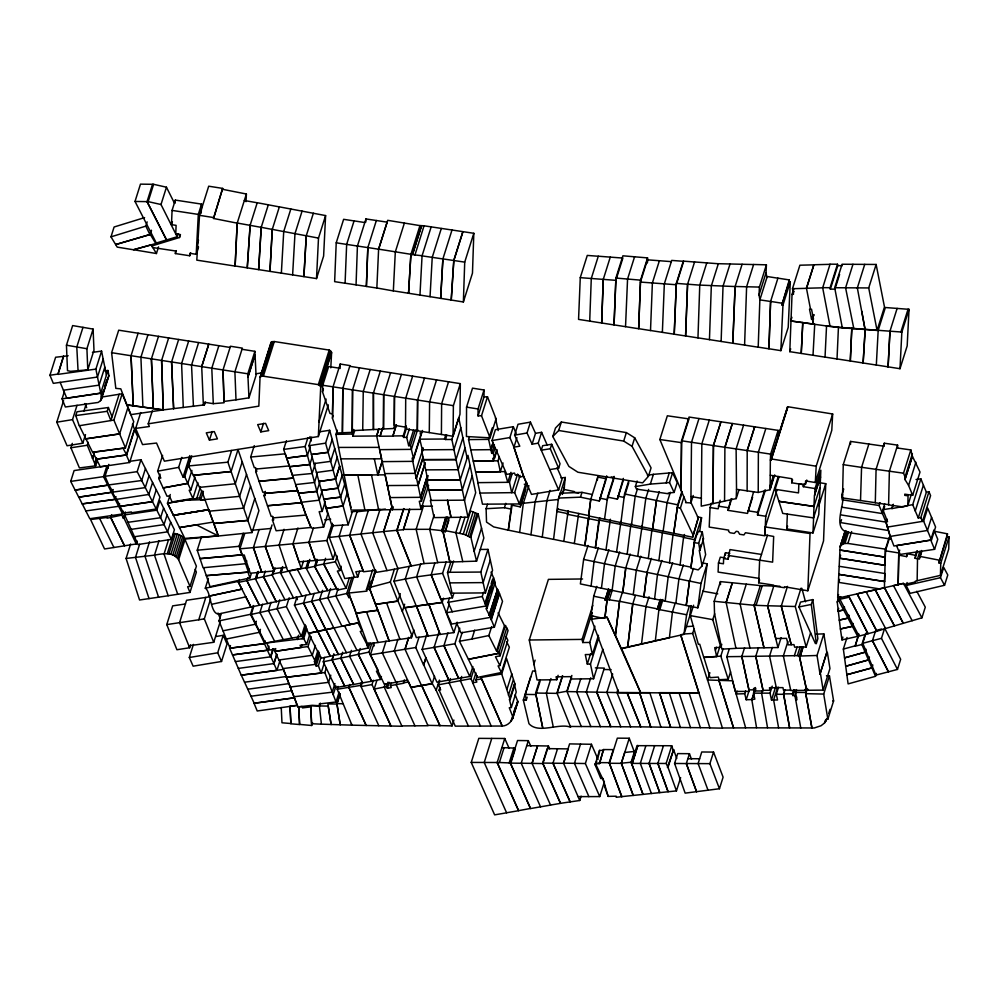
<?xml version="1.0" encoding="UTF-8"?>
<svg xmlns="http://www.w3.org/2000/svg" width="999" height="999" viewBox="0 0 999 999"><rect width="100%" height="100%" fill="white"/><g stroke="black" fill="none" stroke-linecap="round" stroke-linejoin="round"><path stroke-width="1.5" d="M747.127 490.834L747.202 450.586L754.695 426.848M390.597 372.702L383.653 394.767L383.491 428.983L394.23 428.471L395.154 425.537M484.028 396.94L484.016 390.01L472.515 388.149L466.545 407.117L466.433 436.501L490.072 437.849L496.053 418.881L487.487 396.765L484.028 396.94L478.059 415.909L481.506 415.734L487.487 396.765M765.858 428.521L743.593 425.137L736.113 448.913L736.525 489.31L758.216 492.47L758.366 452.222L765.858 428.484L778.121 430.382L777.846 436.363M383.653 394.767L383.466 429.033L362.724 430.094L363.261 391.571L370.217 369.493L380.357 371.128M401.398 374.425L380.332 371.091L373.414 393.144L373.439 429.558L373.389 393.119L394.455 396.453L394.305 425.312L405.519 427.135L405.419 428.933L453.047 436.263L459.99 414.235L460.327 383.628L401.398 374.375L394.455 396.453L394.23 428.471M698.988 418.544L689.048 417.045L681.568 440.784L681.043 490.759L681.493 442.644L688.985 418.906L667.344 415.784L659.864 439.523L686.138 502.335L685.576 502.622L690.883 502.909L691.508 442.27L698.988 418.531L743.606 425.174M747.202 450.586L724.874 447.252L732.354 423.514L724.899 447.302L724.562 501.086L736.213 498.601L739.023 489.697M405.519 427.085L405.706 398.214L412.649 376.123M441.408 434.478L441.633 403.783L448.576 381.755M724.575 501.148L712.974 503.608L713.436 445.467L720.941 421.778L713.436 445.467L712.974 503.658L701.248 506.156L701.835 443.818L709.315 420.017M333.042 386.863L332.53 413.936L329.995 413.474L322.49 391.82L322.752 385.277L342.807 388.336L342.407 432.779L337.425 432.992L332.43 418.156L333.054 386.775L340.222 364.036L349.975 365.597L342.807 388.336L342.407 432.754L352.31 432.355L353.234 429.42M370.204 369.543L359.503 367.819L352.56 389.885L352.31 432.355M417.619 400.062L417.332 430.806L417.594 400.025L424.538 377.997M429.283 432.579L429.607 401.948L436.551 379.87M453.047 436.263L453.384 405.656L460.327 383.628M898.176 584.652L898.7 555.107L906.605 556.63L907.529 553.708M340.135 368.519L340.222 364.036M898.163 584.715L898.825 552.971L899.724 550.112M888.586 504.682L875.299 502.784L876.073 469.318L884.302 443.219L897.601 445.129L889.372 471.241L888.598 504.87L903.171 506.943L907.841 505.444L908.041 495.816L904.757 495.354L904.769 494.168L912.686 495.292L920.017 472.04L912.412 456.293L910.851 449.937L896.715 447.914M883.403 446.128L850.586 441.421L843.256 464.672L842.569 494.955L841.87 494.855L841.782 497.814L875.286 502.684M850.524 444.443L850.586 441.421M884.24 446.253L884.302 443.219M897.527 448.176L897.601 445.129M917.119 580.694L940.434 575.387L940.758 563.236L949.05 536.925L947.202 536.55L938.898 562.862L940.758 563.236M949.05 536.925L948.725 549.075L940.434 575.387M889.51 537.899L885.439 550.786L884.415 587.862L839.31 597.814L837.674 597.527L840.122 546.853L845.266 530.569M860.526 500.511L861.563 467.382L868.868 444.056M758.216 492.432L770.029 489.747L773.838 475.711M884.59 581.543L839.01 574.388L884.552 581.555L884.814 573.513L839.335 566.321M840.621 555.232L839.659 558.241L885.002 565.334L885.489 549.163L889.222 537.325M404.395 223.027L395.317 251.923L393.344 290.846L463.374 301.973L464.722 262.125L473.813 233.291L424.038 225.799L414.96 254.945L378.609 249.151L387.699 220.329L419.992 225.624M473.813 233.291L472.465 273.139L463.374 301.973M709.452 339.672L711.325 285.939L718.343 263.699L753.621 264.548M721.128 341.471L723.026 286.226L730.044 263.973M736.213 498.601L736.525 489.323M744.592 345.105L746.615 286.738L753.633 264.485L766.408 264.835L766.046 272.739L766.87 277.635M789.235 281.643L789.297 279.932L777.921 278.147L770.591 301.473L768.943 348.763L780.868 350.637L788.211 327.36L790.296 281.805L789.235 281.643L781.892 304.92L782.954 305.095L790.296 281.805M781.892 304.92L789.297 279.932M356.056 284.852L357.417 246.041L365.946 218.931L387.15 222.153L378.609 249.213L376.848 287.987L393.331 290.921M365.834 222.04L365.946 218.931M777.921 278.197L767.207 276.523L759.852 299.875L770.591 301.473L768.93 348.826L758.204 347.128L759.864 299.8L759.04 294.992L759.402 287.075L766.408 264.835M912.399 453.683L905.057 476.935L904.969 479.532L908.591 485.452L912.686 495.292M318.331 436.538L320.704 387.187L320.092 385.664L318.331 384.627L262.088 375.999L260.052 377.197L258.828 406.143L148.214 423.838L149.375 426.511L135.677 428.409L142.545 444.592L156.543 443.057L164.385 461.176L318.331 436.538L328.321 404.882M376.361 220.492L367.844 247.615L366.371 286.451L376.823 288.037M589.71 321.116L591.283 278.509L598.301 256.206L622.877 258.079L616.333 278.846M601.66 323.002L603.271 279.395L610.277 257.105M601.673 322.964L603.271 279.345M671.34 261.626L647.439 259.827L640.434 282.068L638.661 328.671L650.511 330.557L652.384 282.942L659.402 260.702M647.327 262.937L647.439 259.827M718.331 263.748L694.58 261.95L687.574 284.253L685.601 335.939L697.964 337.899L699.762 285.09L735.114 286.551L742.107 264.248M189.723 255.756L189.86 253.321L196.204 254.295L198.314 214.41L201.573 204.108L175.325 200.087L172.065 210.402L171.491 224.65L176.099 225.362L175.762 233.754L179.658 234.353L179.52 237.5L151.823 245.954L152.785 247.552L175.537 250.974L175.374 253.559L189.723 255.756L190.659 252.809M201.211 213.162L201.573 204.108M615.896 278.059L614.048 324.875L638.648 328.733L640.559 280.145L647.564 257.904L622.901 255.806L615.896 278.059L640.559 280.145M647.389 262.45L647.564 257.904M664.323 283.866L671.715 260.414L683.653 261.338L676.273 284.74L674.225 334.215L676.323 283.354L687.574 284.253L685.576 335.976L650.524 330.507M725.274 557.929L720.304 557.167L718.456 563.011L718.094 572.077L758.928 578.346M767.457 535.227L759.652 560.277L758.678 582.804L773.701 585.127L773.663 586.063L784.452 587.724L784.477 586.775L807.829 590.771L810.027 533.528L765.309 526.985L764.972 534.902L773.676 536.451L772.627 562.15L759.602 560.152M779.108 476.598L775.099 489.31L782.729 513.399L813.548 517.894L814.01 506.418L778.92 501.336L813.973 506.468L814.41 495.329L820.566 477.023L820.841 470.204L815.047 488.573L814.772 495.392M787.362 514.023L786.725 528.921L812.986 532.954L818.768 514.585L820.566 477.023M819.605 482.742L825.748 483.678L823.538 540.934L807.829 590.771M175.2 202.947L175.325 200.087M354.058 220.916L343.631 219.318L336.226 242.819L334.64 281.656L345.08 283.254L346.653 244.38L354.071 220.879L364.822 222.54M580.269 277.66L578.558 319.393L614.035 324.925L615.859 280.332L580.269 277.66L587.275 255.419L598.289 256.268M662.362 332.392L664.335 283.816M735.114 286.551L732.804 343.281L735.089 286.488L759.402 287.075M753.658 491.633L747.527 513.411L728.059 510.364L730.956 498.876M718.456 563.011L723.426 563.773L723.651 558.566L727.959 559.24L729.957 549.587L761.5 554.433M778.258 476.56L765.746 516.271L757.542 514.985L757.654 512.312L764.61 490.259M825.037 357.142L789.784 351.66L792.032 294.418L793.88 288.549M812.986 532.954L813.598 517.832M270.816 345.691L271.391 342.008L274.275 341.533L329.22 350.087L331.606 352.647L330.794 367.819M625.536 326.661L627.559 279.071L634.577 256.768M725.386 555.319L725.499 552.722L729.807 553.396M778.121 430.382L770.629 454.12L770.366 460.102L787.649 406.705L832.654 413.998L831.792 430.294L815.321 482.517L805.594 480.944L805.406 484.378L803.358 484.652L791.707 482.779L791.932 478.733L770.316 475.224M711.463 503.146L710.077 507.554L709.203 527.072L728.646 530.119L728.583 531.356L730.057 532.754L734.24 533.429L736.251 531.306L738.086 531.605L739.66 534.278L743.918 534.927L745.454 532.742L764.872 535.789L765.746 516.271M780.868 350.637L782.954 305.095M237.2 223.152L235.115 266.084L196.803 260.14L199.525 215.334L208.704 186.201L222.652 188.399L213.524 218.469L237.2 223.152L246.391 194.018L222.715 189.335M246.016 201.673L246.391 194.018M272.265 229.433L261.226 227.31L258.629 269.605L261.214 227.36L237.188 223.027L235.127 265.984L316.508 278.584L318.494 238.099L325.599 215.572L279.358 206.855L272.265 229.433L269.955 271.403M325.599 215.572L323.614 256.069L316.508 278.584M720.154 500.262L718.169 508.816L710.077 507.554M826.548 325.849L825.037 357.093L837.037 358.991M899.987 368.706L901.847 332.143L909.028 309.34L885.364 307.517L878.183 330.369L876.323 365.01L899.987 368.706L907.179 345.904L909.028 309.34M770.104 487.587L770.354 460.002L771.103 460.114L787.574 407.892M888.086 366.87L889.959 331.243L897.127 308.391M888.099 366.833L889.947 331.193L878.183 330.319M269.98 271.353L272.252 229.37L283.716 231.568L290.834 209.003M419.967 295.117L422.065 255.732L414.96 254.945M662.936 599.512L659.802 609.677L657.317 609.203L659.989 600.461M815.321 482.517L816.195 466.221L832.654 413.998M430.045 296.678L432.23 257.392L441.296 228.509M440.684 298.351L442.894 258.903L451.985 230.07M813.011 355.244L814.722 324.263L791.258 321.029L830.082 326.473L822.652 287.65L830.094 287.724L837.499 264.236L830.057 264.161L822.676 287.824L806.455 288.249L813.86 264.76L830.094 264.335M281.356 273.152L283.728 231.531L318.494 238.099M292.62 274.85L294.98 233.679L302.073 211.114M440.659 298.401L442.894 258.941L422.053 255.869L431.156 226.91M306.268 235.752L303.896 276.598L306.256 235.814L313.361 213.224M410.876 254.395L408.541 293.269L410.901 254.458L419.967 225.562L424.038 225.799M842.844 496.903C843.918 506.643 832.929 527.934 847.264 532.38L890.971 539.06L885.963 522.065L879.132 505.506L880.044 502.634M863.111 363.012L865.171 329.358L838.411 327.235M863.136 362.962L865.171 329.308L878.183 330.369M815.047 488.573L803.308 486.675L803.446 484.54L798.863 483.791L798.501 492.894L775.099 489.31M250.137 225.287L247.252 267.894L250.125 225.237L257.23 202.722L279.37 206.905M771.103 460.114L787.649 406.705M564.035 489.485L565.322 477.485L560.988 477.909M659.802 609.677L686.613 614.747L689.26 606.318M921.528 550.511L919.405 559.065L917.519 558.703L917.144 580.781L915.359 581.181L915.271 582.03L903.933 584.515L903.396 583.478L857.092 593.806L876.897 631.256L885.601 628.521L866.071 591.783M938.898 562.862L947.477 533.841L933.978 531.206M947.202 536.55L947.477 533.841M906.605 556.63L906.93 553.646L915.459 555.319L916.845 550.936M919.829 551.386L917.544 558.766L915.134 558.291L915.459 555.319M657.33 608.878L619.542 601.273L615.421 635.476L621.366 648.738L655.319 640.958L658.915 609.49L662.025 599.662M632.742 603.933L627.684 647.265L632.767 603.97L635.401 595.504M641.508 644.143L645.941 606.568L649.038 596.74M610.214 589.66L607.117 599.487L604.932 617.682L606.992 617.307L615.384 635.539L619.542 601.361L622.639 591.458M591.071 586.101L594.043 561.588L598.438 547.552M610.102 590.746L607.005 600.574L604.907 617.807L602.634 618.219L590.996 615.709L593.706 596.216L596.803 586.388M607.117 599.487L619.542 601.361M615.247 565.871L625.749 568.069L622.764 592.532L625.749 568.069L630.144 554.02M702.859 562.961L707.167 563.861L703.995 588.249L697.814 607.842L665.172 601.148L668.206 576.71L672.627 562.712M553.558 539.385L508.316 530.157L511.476 505.069L520.229 506.868L527.122 483.029M519.63 532.455L523.326 503.296L528.883 485.626M530.944 534.752L535.089 501.985L537.849 493.131M542.257 537.05L546.865 500.686L550.087 490.359M568.244 510.626L563.798 541.371L627.135 554.245L630.656 526.386L651.835 530.681L652.759 527.697M574.325 543.506L578.671 513.436M595.379 547.764L598.888 520.017L630.656 526.436L631.58 523.451M605.968 549.912L610.414 519.255M616.558 552.097L621.003 521.328L620.079 524.313M681.892 491.508L677.709 504.82L673.676 533.329L620.941 522.539L624.55 493.943L628.746 480.644M637.724 556.393L642.182 525.574M633.241 594.705L636.338 570.179L640.746 556.193M648.314 558.528L651.835 530.631L683.603 537.075L680.069 564.91M625.736 568.019L647.015 572.415L643.893 596.828L647.015 572.415L651.398 558.366M697.402 516.833L701.56 517.694L694.605 539.722L690.983 567.17L658.903 560.626L662.412 532.754M669.48 562.812L673.014 534.877M675.848 603.309L678.933 578.933L683.341 564.897M511.938 506.131L508.304 530.207L493.681 526.91L486.525 522.09L486.113 508.703L487.512 504.295M597.365 480.094L597.752 477.06L606.306 478.833L606.68 475.924L599.313 501.011L590.759 499.238L588.623 515.934L620.941 522.589M595.367 547.814L599.737 517.757M604.545 519.18L607.579 497.102L617.382 499.138L623.364 478.396M619.655 551.873L615.234 565.921L612.125 590.372L654.582 599.038L657.479 574.512L661.887 560.514M682.23 492.107L677.372 507.504L673.688 533.279L692.644 537.225L698.264 517.957L690.971 502.547M698.264 517.957L692.644 537.225M597.752 477.06L590.784 499.338L588.673 515.571L557.454 509.078M631.493 524.687L635.202 496.166L637.512 488.723M697.814 607.842L700.998 583.453L707.167 563.861M703.496 538.936L702.272 531.843L697.814 531.381L694.218 542.757L690.858 568.244L698.226 569.905L702.047 565.996L705.644 554.62L702.834 538.873L703.496 538.936L699.912 550.312L699.25 550.237L702.047 565.996M697.414 534.378L697.814 531.381M588.049 545.417L583.628 559.415L580.382 583.916L601.448 588.249M642.032 526.885L645.829 498.264L648.626 489.398M699.737 531.418L701.56 517.694M656.455 500.437L652.597 528.983L656.48 500.487L659.253 491.57M693.468 568.443L689.497 581.093L686.226 605.481L689.497 581.043L700.998 583.453M686.613 614.747L683.94 634.377L621.465 648.426L640.696 692.732L698.95 693.106L680.694 635.014M691.121 605.556L689.685 616.133L684.078 634.015L680.706 634.79L709.839 727.784L690.534 727.609M607.005 600.574L605.144 600.187L608.466 588.761M663.136 531.143L667.107 502.659L670.366 492.257M592.295 494.517L581.967 492.357L560.089 493.256L558.316 499.475L553.583 539.31L563.773 541.433M559.84 494.667L560.089 493.256M616.383 797.264L616.171 796.203L608.166 796.378L604.857 787.312L603.109 778.546L600.811 778.546L595.379 765.421L595.392 763.473L599.525 763.473L603.496 749.55L613.311 749.625L609.19 762.687L621.765 796.702L616.383 797.214M603.646 750.399L599.512 750.399L599.5 752.347M439.947 687.362L439.061 690.184L455.257 726.136L502.197 726.036C507.03 726.036 511.9 721.827 512.962 717.145L509.278 707.767L511.351 707.479L516.221 691.995L514.36 684.178L515.009 684.09L506.58 658.528L501.698 674.013L510.127 699.575L509.49 699.662L511.351 707.479M512.637 718.618L517.844 701.673L515.172 694.792M104.82 367.132L99.113 385.177L97.49 377.048L53.309 383.354L49.95 375.262L55.632 357.242L63.611 356.356L57.93 374.375L95.892 369.106L101.573 351.099L92.457 352.36M66.458 345.204L72.64 325.574L93.094 329.096L93.981 350.199L87.787 369.83L70.567 371.328L67.495 370.679L66.458 345.204L86.913 348.726L87.787 369.83M57.93 374.375L63.486 356.081M151.511 230.432L150.262 234.428L155.794 243.519L133.516 249.775L117.208 247.115L110.989 236.85L114.098 226.998L144.593 217.607M82.979 327.335L76.786 347.003L78.059 370.691M60.127 382.28L63.424 390.209L99.138 385.139L101.786 398.189L100.537 400.649L98.189 402.447L65.372 406.993L62.075 398.876L64.311 391.795M85.502 434.602L82.792 443.206L67.058 445.766L56.781 422.19L63.574 400.674M86.913 348.726L93.094 329.096M178.084 233.866L177.173 236.751L156.306 243.007L135.015 201.448L140.472 184.141L153.621 184.315L166.458 187.213L174.538 203.334M82.792 443.206L72.515 419.63L77.035 405.294M101.149 397.152L122.178 393.781L133.729 421.628L125.437 447.927L92.607 452.322L78.859 424.725L75.774 415.572L76.973 411.775L108.416 407.505L112.05 416.77M135.015 201.448L147.053 201.636L166.546 239.91L147.053 201.636L152.51 184.291M147.053 201.598L148.164 201.623L153.621 184.315M97.527 459.94L95.679 465.834L79.421 467.932L70.892 447.777L72.29 443.356M83.953 411.051L86.264 403.746M101.573 351.099L103.159 359.091L97.477 377.098L95.892 369.106M150.262 234.428L115.672 244.555L149.925 234.578L145.842 226.111L147.165 221.89M106.918 465.821L103.496 476.635L107.842 485.164L75.137 490.047L78.734 497.177L111.501 492.32L107.842 485.127L75.112 490.097L70.704 481.393L74.113 470.566L106.918 465.821L108.154 468.256M142.932 407.18L126.973 405.007L120.779 388.836L115.822 388.374L111.601 352.684L118.694 330.194L148.002 334.752M149.925 234.578L151.261 230.357M63.461 390.159L66.808 398.251L100.749 393.181L107.904 370.467L104.932 370.916M177.173 236.751L161.001 204.52L166.458 187.213M101.423 396.89L103.659 389.797M104.558 386.963L106.793 379.882M100.537 400.649L108.928 375.524L107.904 370.467M101.336 399.438L108.928 375.524M95.679 465.834L87.3 445.254L88.224 442.307M156.431 253.534L151.199 244.88L133.541 249.713L156.431 253.534L158.541 246.853M92.333 458.316L93.257 455.369M122.178 393.781L113.886 420.079L110.864 420.504L107.218 411.313L108.416 407.505M92.795 458.254L94.181 453.833M94.668 463.848L96.528 457.954M171.491 224.65L172.415 221.703M111.601 352.684L131.044 355.744L133.242 405.831L131.044 355.744L138.112 333.191M119.156 394.205L110.852 420.567L79.308 425.724M158.504 336.326L151.411 358.878L153.309 408.591L142.932 407.142L140.909 357.242L147.989 334.715L198.639 342.582M179.52 237.5L180.457 234.565M141.708 480.507L108.766 484.915L105.032 476.298L108.791 464.385M175.374 253.559L176.299 250.612M127.909 407.542L119.605 433.941L85.864 438.848L119.618 433.841M111.501 492.32L112.388 489.56M148.801 494.468L145.305 487.574L149.063 475.649L152.56 482.542L148.801 494.468L116.184 499.413L112.363 492.17L113.199 489.522M126.324 454.957L96.416 459.14L100.3 466.82L129.62 462.5L126.324 454.957L133.953 430.731M126.648 454.945L123.052 448.201L92.87 452.222L96.391 459.19L126.648 454.945L134.69 429.445L132.405 424.25M135.677 428.409L140.672 412.587M115.11 499.363L111.526 492.27L78.784 497.14L82.218 503.921L115.11 499.363L115.996 496.615M137.15 541.058L136.239 543.956L124.513 545.779L110.727 517.569L111.638 514.672M197.128 244.58L198.514 240.16M205.257 402.073L204.37 404.882L163.249 409.89L127.035 404.807L130.807 414.635L163.324 409.89L161.601 360.439L168.669 337.912M129.62 462.5L137.712 436.85L134.403 429.308M196.204 254.295L198.526 246.94M118.694 506.343L119.58 503.596M148.214 423.838L152.298 410.889M213.524 218.469L222.652 188.399M122.615 513.961L115.147 499.325L82.243 503.883L89.798 518.718L122.615 513.961L123.464 511.251M140.896 357.205L171.578 361.988L173.614 408.666L171.578 361.988L178.659 339.46M112.363 492.17L145.292 487.624L137.188 471.64L140.946 459.715L128.696 461.488M125.35 513.736L123.314 518.181L125.15 512.375M134.465 536.7L137.937 544.542L171.366 539.36L156.831 510.177L159.865 500.549L170.629 522.202L167.595 531.83L134.44 536.738L124.65 514.897L125.512 512.15M141.683 480.556L145.467 468.581M188.686 341.009L181.606 363.536L183.279 407.53M168.182 595.729L189.985 592.432L187.612 586.725L190.01 586.45L178.634 559.802C173.489 551.498 162.412 553.696 154.483 555.119L168.182 595.766L139.56 599.999L126.074 558.453L130.632 543.98M191.908 470.417L187.787 483.416L163.137 487.949L158.716 478.446L160.839 478.059L157.63 471.166L162.612 455.394M158.716 478.446L160.077 474.15M156.194 508.991L152.472 501.635L156.244 489.71L159.952 497.065L156.194 508.991L131.743 512.762L131.319 511.95L123.439 513.149L116.783 499.275M139.585 544.343L135.489 557.392L149.026 598.626M201.686 366.621L208.779 344.131L201.711 366.645L203.359 405.02M149.525 541.77L144.98 556.281L158.579 597.202M163.624 508.066L160.577 517.732L127.947 522.315M191.071 456.668L184.74 476.748L183.067 477.06L178.646 467.382L181.818 457.342M185.914 538.985L218.306 535.876L213.249 522.077L179.47 527.572L196.366 524.85L218.294 535.914L184.803 538.411L167.52 503.159L170.255 494.493M230.107 347.452L218.881 345.666L211.788 368.206L213.287 403.646L224.026 402.772L223.014 369.955L230.457 346.253L242.357 348.139L234.902 371.803L236.001 399.825L248.963 397.839L256.056 375.374L255.057 354.732L247.852 377.197L255.057 354.732M167.058 514.96L164.011 524.625L131.119 529.37M159.053 540.646L154.495 555.157L126.074 558.453M261.214 227.36L268.319 204.783M183.067 477.06L189.847 455.544M250.537 486.201L242.22 461.788L235.277 483.778L199.563 487.362L188.511 465.959L191.733 455.731M168.594 539.535L164.036 554.045L177.735 594.305M171.366 539.36L174.413 529.732L170.654 522.165M167.308 553.633L173.689 533.379L179.221 534.652L182.592 536.75L185.015 539.547L196.391 566.196L190.01 586.45M168.943 553.771L175.325 533.516M187.837 483.329L163.187 487.874L167.02 496.241L169.318 495.841L172.09 501.91L192.907 498.464L189.173 490.272L190.859 489.96L194.93 477.047M170.916 554.22L177.31 533.966M172.827 554.907L179.221 534.652M209.44 440.122L206.281 432.854L214.273 431.58L217.42 438.848L209.44 440.122L212.163 431.493M174.6 555.844L180.981 535.589M192.907 498.464L197.877 482.679M176.211 557.005L182.592 536.75M177.547 558.341L183.941 538.086M167.52 503.159L196.766 498.389L200.399 486.838M178.634 559.802L185.015 539.547M208.566 509.727L173.414 515.297L167.482 503.184L185.627 500.237L204.783 499.625L200.687 500.024L199.613 497.814L201.898 490.596M200.687 500.024L203.409 491.358M190.547 644.879L189.635 647.752L176.923 649.725L166.771 624.587L172.677 605.869L185.464 603.97M247.852 377.197L247.814 373.801L254.895 351.336L241.995 349.288M246.728 560.776L245.816 563.698L203.084 567.744L197.24 550.212L201.373 537.1M199.6 487.3L202.547 493.056L218.394 536.001L252.023 532.567L231.106 471.503L193.381 475.324L231.081 471.553L227.897 462.175L231.593 450.487M189.985 592.432L196.366 572.177L195.192 569.33M260.052 377.197L270.941 342.645M260.502 376.561L271.391 342.008M231.081 471.553L238.012 449.575L242.195 461.85M261.201 376.136L272.09 341.596M262.088 375.999L272.989 341.458M263.386 376.074L274.275 341.533M308.229 560.651L305.981 567.832L319.143 592.469L220.667 613.511C210.077 617.769 211.501 591.595 205.282 588.211L208.379 578.396M166.771 624.587L198.751 619.78L205.794 597.414L209.977 596.728M324.475 502.922L327.722 514.098L323.639 527.047L312.387 528.384L310.976 527.472L306.006 515.059L273.002 517.882L272.452 516.296L271.166 516.408L263.998 495.641L265.322 495.541L264.598 493.394L264.086 492.107L262.799 492.22L255.657 471.478L256.843 471.366L256.056 468.993L255.519 467.607L254.32 467.732L250.662 457.03L254.258 445.629M246.541 474.375L239.598 496.366L204.77 499.562M215.747 636.563L223.214 635.327L227.035 644.005L221.516 661.475L193.132 666.183L189.31 657.504L193.444 644.405M260.814 431.905L257.667 424.625L265.572 423.364L268.719 430.644L260.814 431.905L263.536 423.264M188.848 645.816L213.736 642.282L204.32 618.856L210.489 599.3M255.657 471.478L256.556 468.618M245.816 563.698L239.061 546.316L243.194 533.191M247.902 520.392L213.761 523.501L247.864 520.442L254.82 498.464L258.928 510.639L252.023 532.567M274.987 568.156L274.113 570.928L250.262 573.251L244.243 555.007L241.995 555.207L239.91 548.826L244.718 533.603M259.228 632.317L264.66 643.606L230.032 648.226L218.981 620.891L221.291 613.561M213.736 642.282L220.342 621.316M263.998 495.641L265.347 491.371M245.779 596.815L250.986 607.117L238.499 582.38L239.398 579.52M221.516 661.475L217.707 652.797L223.214 635.327M292.545 475.399L283.666 449.413L286.388 440.771M332.342 523.276L326.91 540.509L253.409 547.577L261.663 572.04L253.421 547.627L259.091 529.582L270.954 528.471M203.571 567.657L210.052 586.688L249.925 577.959L247.939 572.127L206.306 575.649L248.426 572.115L249.338 569.193M258.379 571.44L256.131 578.596L246.865 580.569L259.403 605.282L246.865 580.606L247.777 577.709M249.925 577.959L251.298 573.588M280.282 659.702L276.91 670.379L241.271 675.212L229.62 648.239L230.469 645.566M315.359 463.361L312.15 473.476L292.545 475.362L304.308 510.639L310.976 527.472L276.124 530.769L272.44 520.017L273.339 517.157M272.053 524.9L265.284 546.478L274.113 570.928M257.642 571.603L255.394 578.771L267.732 603.521M256.131 578.596L257.804 572.627M318.331 384.627L329.22 350.087M319.355 385.065L330.257 350.512M320.092 385.664L330.981 351.111M320.567 386.413L331.456 351.86M320.704 387.187L331.606 352.647M226.298 639.023L259.515 632.305L250.462 614.323L253.234 605.519M322.752 385.277L328.659 366.533L338.948 368.119M262.512 604.233L259.915 612.499L274.65 641.333L265.372 643.131L251.199 614.46L253.796 606.218M276.211 601.66L263.524 576.735L265.322 571.016M322.377 490.197L319.193 500.274L305.132 446.516L307.854 437.887M322.49 391.82L323.401 388.936M319.081 431.88L329.658 430.282L347.128 493.131L343.069 505.993L326.411 508.354L308.978 445.666L311.688 437.087M284.053 529.283L279.083 545.154L287.737 571.028L301.186 568.369L303.446 561.188M307.455 455.419L286.825 458.116L307.43 455.457L310.177 446.778M318.868 422.102L326.124 399.076M256.356 621.253L255.432 624.225L222.964 630.819M273.401 570.629L272.053 574.949L284.99 599.8M256.006 578.359L272.565 574.812L273.913 570.516M272.565 574.812L274.837 568.269M309.84 464.473L289.698 466.695L309.815 464.523L312.1 457.28M259.515 632.305L260.439 629.37M281.606 568.131L280.257 572.452L293.531 597.964M271.029 602.285L268.431 610.564L283.291 639.635L301.398 636.375L305.12 624.562M288.973 571.103L280.981 572.789L282.542 566.595M280.981 572.789L282.792 567.07M332.43 418.156L333.329 415.322M301.186 568.369L292.957 543.781L297.927 527.959M343.069 505.993L325.599 443.144L329.658 430.282M317.257 473.788L314.51 482.467L295.642 484.602M272.927 648.863L270.404 656.867L264.435 643.593L265.272 640.921M279.782 599.787L276.998 608.678L291.858 637.949M328.134 452.297L311.438 454.508L328.122 452.335L332.192 439.423M316.895 491.383L298.564 493.269L316.858 491.433L320.08 481.306M267.757 650.174L232.53 654.932L267.732 650.199L269.018 646.178M340.821 458.916L335.914 434.403L337.237 430.169M334.715 448.476L330.632 461.376L313.936 463.586M301.398 636.375L286.388 606.618L289.186 597.752M276.91 670.379L270.929 656.768L273.451 648.751M334.952 553.271L333.142 559.015L315.297 560.464L308.953 542.245L313.461 527.834M319.205 652.522L315.472 664.347L283.067 668.581L274.837 651.398L275.724 648.563M337.187 457.28L333.104 470.192L316.421 472.502M273.926 663.561L276.873 654.208L273.913 663.586L238.324 668.406M323.639 527.047L319.168 511.675L322.153 511.426L325.324 501.348M308.616 633.191L333.941 627.884L346.441 652.734L321.079 658.216L294.443 605.094L296.915 597.252M317.407 560.427L315.597 566.146L307.118 567.981L309.19 560.451M307.118 567.981L309.815 559.403M378.896 428.921L376.673 435.976L352.922 436.188L352.547 434.016L353.883 429.782M352.922 436.188L354.695 430.544M338.137 488.136L321.441 490.422L338.112 488.174L342.182 475.274M421.553 225.724L412.475 254.558L421.553 225.824M325.537 558.304L323.726 564.073L336.476 588.723L327.697 590.584L314.635 566.358L316.883 559.228M308.541 633.366L317.732 631.468L303.546 603.084L306.006 595.217M315.597 566.146L317.17 559.964M340.634 497.127L323.876 499.163L340.609 497.165L344.692 484.265M306.868 628.558L303.733 638.486L297.277 639.46L298.089 636.425M359.59 571.266L357.804 576.923L344.767 578.546L329.295 537.437L333.304 524.725M297.277 639.46L298.614 635.202M322.527 590.334L319.63 599.525L333.891 628.059L325.811 629.72L311.663 601.261L314.136 593.406M302.173 638.786L306.206 626.011M274.837 651.398L301.149 647.427L302.048 644.592M342.645 525.074L339.098 536.401L354.495 577.335M311.114 636.663L307.979 646.59L301.149 647.427L300.075 645.279L306.606 644.48L309.74 634.54M323.726 564.023L337.462 590.084L346.054 588.249L337.362 571.091L339.847 570.554L335.402 561.788L337.212 556.056M348.214 524.8L343.107 505.931L326.448 508.291L331.918 525.786L348.214 524.8L352.272 511.938M428.621 485.389L421.054 509.365L392.47 509.577L385.152 474.825L344.106 475.187L340.846 458.853L381.568 458.816L376.648 435.814L378.871 428.771M330.619 588.548L327.722 597.739L342.045 626.323L350.162 624.625L335.801 595.916L338.137 588.523M396.416 424.837L392.857 436.126L380.095 436.238L382.242 428.758M380.095 436.238L382.767 427.772M357.804 576.923L355.844 571.728L363.186 570.841L349.662 535.239L357.23 511.226L351.186 511.875M315.409 645.391L312.275 655.332L315.334 661.475L314.423 661.588L316.121 665.983L318.356 665.734L321.054 657.155M339.847 570.554L341.196 566.258M314.423 661.588L317.694 651.236M315.334 661.475L318.594 651.123M316.121 665.983L319.73 654.557M377.897 474.987L382.342 460.876M382.305 461.063L377.859 475.174L374.338 458.853M387.025 570.591L376.523 572.327L375.774 570.292L375.037 570.379L360.964 534.028L368.344 510.489L380.07 509.253L372.664 532.742L387.025 570.591L397.902 568.568L383.628 531.518L390.909 508.441M392.857 436.126L396.378 424.675M346.054 588.249L349.213 578.234M360.139 648.513L358.291 654.37L371.653 681.268L335.614 687.624L323.264 661.813L324.638 657.442M283.079 668.531L286.501 677.297L321.104 673.051L324.263 663.049M350.137 624.587L358.878 622.777L354.895 609.29L350.087 597.29L348.838 597.552L346.778 593.493L351.898 577.235M413.873 629.919L411.476 637.749L367.47 643.993L348.614 593.056L353.534 577.447M462.899 231.656L453.808 260.477L451.223 300.062L453.808 260.477L462.899 231.718M293.981 696.69L297.864 706.93L312.2 705.306L319.405 705.756L319.305 703.945L336.014 701.997L324.862 672.552L326.211 668.256M348.838 597.552L349.775 594.592M311.676 725.486L310.776 706.867L302.535 707.904L302.01 706.455L298.738 706.805L299.6 724.412L311.676 725.486L312.562 722.652M409.353 428.921L406.693 437.387L403.571 437.425L403.196 435.839L406.306 425.974M403.571 437.425L406.68 427.547M320.304 703.121L319.418 706.006L321.403 724.163L351.636 725.149L351.398 723.738M328.521 682.392L330.806 675.199M353.621 684.44L340.784 658.079L342.62 652.247M415.347 430.132L410.452 445.641L408.641 445.666L413.536 430.144M334.94 683.566L332.205 692.195L293.956 696.753L286.501 677.235L324.862 672.552M360.939 533.978L383.628 531.568L390.909 508.491M333.167 694.63L335.989 686.038M348.614 593.056L366.97 591.108L366.421 589.572L372.689 569.692M364.897 509.952L357.842 475.087L344.156 475.087L351.124 510.102L392.432 509.715L393.331 506.893M417.607 429.632L411.363 449.425L413.436 458.141L412.125 458.166L412.762 461.413L422.515 430.469M367.869 588.274L370.105 581.168M385.164 684.09L384.24 687.087L401.96 726.261L351.96 725.162L337.2 689.248L338.099 686.413M400.287 593.668L397.914 601.173L375.574 604.445L369.792 589.173L370.517 589.085L369.83 587.424L375.212 570.392M369.792 589.173L375.162 572.14M356.069 613.286L377.759 610.327L369.842 589.198L375.212 572.165M351.373 650.374L349.538 656.243L362.662 682.879M336.014 701.997L339.161 691.995M413.436 458.141L421.441 432.767M340.11 694.105L336.988 704.033L340.209 724.862L336.925 703.633L340.047 693.706M403.733 508.578L396.903 530.269L411.188 566.046L396.903 530.269L403.746 508.691M464.51 500.162L430.407 500.412L434.078 517.594L467.969 517.195L475.699 492.694L467.982 455.357L460.239 479.857L427.784 480.007L421.815 451.248L422.727 448.339M423.189 447.964L415.147 473.401L412.799 461.363L382.192 461.638L379.608 449.587M348.838 687.349L366.208 725.536L348.838 687.324L349.725 684.49M423.289 457.417L416.208 478.583L422.877 457.43M383.628 531.518L403.384 529.707L409.665 509.128M403.384 529.707L409.765 509.465M346.428 652.684L368.369 647.939L367.345 645.916L368.194 643.244M367.345 645.916L368.481 643.181M418.082 485.314L425.199 462.749L418.044 485.377L387.387 485.551L382.205 461.575M368.369 647.939L370.055 642.607M397.914 601.173L390.334 582.017L394.368 569.243M434.553 676.261L432.167 683.791L410.901 687.499L407.604 680.107L384.378 684.377L369.006 652.097L371.765 643.356M378.821 725.749L360.514 685.426L361.401 682.604M358.304 654.333L371.628 681.243L380.532 679.445L376.436 671.178L378.371 670.779L370.404 654.845L374.101 643.106M409.265 566.283L405.244 579.083L416.346 606.193L404.932 607.779L403.546 605.382L393.943 581.243L397.977 568.468M421.054 509.365L419.293 501.236L421.453 501.223L420.641 497.315L427.26 476.211M362.375 682.28L361.026 686.575L372.015 684.552L373.364 680.269M389.922 497.589L420.641 497.315L427.31 476.161M431.131 500.437L426.785 479.957L428.146 475.636M421.453 501.223L427.672 481.481M423.414 506.181L416.146 529.358L424.113 563.536L437.749 562.837L429.657 529.308L434.203 514.797M462.887 437.824L460.826 427.772L453.933 449.6L422.34 449.825L419.767 439.173L444.468 439.023L445.841 434.665M444.468 439.023L445.467 439.51L446.84 435.152M386.026 641.171L382.342 652.946L396.029 682.292M456.031 459.602L462.912 437.787L464.997 448.014L458.129 469.78L456.043 459.565L423.613 459.652L456.031 459.602L451.873 439.473L458.728 417.694L460.801 427.822M390.934 725.986L374.163 689.085L376.885 680.431M380.532 679.445L381.443 676.535M411.476 637.749L410.764 635.951L412.038 635.776L402.36 611.538L404.67 604.22M420.716 563.873L416.62 576.873L393.943 581.243M394.268 651.011L397.964 639.223M391.333 682.704L390.397 685.676L391.271 687.587L387.375 688.286L386.563 686.588L387.974 682.13M387.375 688.286L389.248 682.342M478.059 415.909L478.034 408.978L484.016 390.01M503.071 462.987L500.324 471.665L475.699 472.29L468.556 439.61L469.468 436.738M448.901 520.204L445.254 531.768L441.67 531.443L445.604 517.594M441.67 531.443L446.228 516.995M370.404 654.845L405.02 649.25L408.703 637.487L405.02 649.25L421.59 685.689M442.994 531.53L449.887 562.025L443.007 531.568L447.552 517.07M397.127 681.605L396.191 684.627L414.947 725.836M445.254 531.768L449.075 517.569M416.346 606.168L442.17 602.509L431.168 574.862L434.79 563.311M428.921 490.084L462.325 489.972L470.092 465.422M390.397 685.676L403.559 683.254L404.308 679.907M426.098 657.654L423.576 665.022L415.759 647.514L419.006 637.237M464.473 500.262L472.24 475.661M427.859 604.557L416.633 576.835L431.168 574.862L440.971 599.363L452.435 597.777L442.582 573.326L446.216 561.8M460.839 516.558L455.844 532.517L462.787 561.575L476.56 561.151L483.853 538.024L478.159 513.923L470.566 510.988L463.274 534.128L444.967 530.581M472.877 666.57L469.755 676.498L436.925 682.155L422.09 649.437L426.561 635.264M470.816 449.875L490.846 449.662L488.636 439.385L492.257 427.909M480.257 549.462L487.962 549.4L492.557 570.254L485.414 592.907L452.048 593.144L447.515 572.614L451.086 561.288M459.952 533.191L464.972 517.282M447.515 572.614L450.025 572.277L453.596 560.951M557.105 467.732L562.062 479.058L558.641 489.922L531.505 494.393L523.563 476.323L519.343 477.122L518.281 474.75L515.422 475.237L514.485 473.101L506.78 474.375L491.983 440.547L495.404 429.682L513.324 426.698L516.196 433.628M442.17 602.509L443.531 598.189M490.846 449.662L493.106 442.482M493.144 442.432L490.884 449.612L491.683 453.334L493.344 453.296L495.154 447.564M423.576 665.022L425.886 657.679M478.159 513.923L470.854 537.05L469.68 537.087L465.871 535.002L473.164 511.863M491.683 453.334L494.405 444.717M468.094 536.038L475.387 512.912M452.285 611.788L448.089 602.347L449.45 598.039M422.09 649.437L434.09 647.389L448.851 680.144L434.103 647.364L438.561 633.179M499.35 456.531L498.002 460.826L473.264 461.101L493.319 460.951L496.491 450.899M469.68 537.087L476.973 513.961M493.319 460.951L492.769 458.391L494.443 458.379L497.152 449.762M456.63 623.139L460.964 632.866L494.368 627.197L490.384 617.394L451.685 624.05L446.503 612.724L449.225 604.108M452.435 597.777L453.796 593.456M443.931 645.666L458.666 678.421L443.931 645.641L447.964 632.891M516.933 437.649L513.936 447.265L523.563 476.436L513.936 447.152L509.89 437.562L513.324 426.698M476.56 561.151L474.15 551.273L481.555 528.121M513.936 447.152L519.792 446.191L514.597 435.139L518.019 424.275L530.444 422.127L535.514 433.316L532.092 444.18L538.186 443.181L541.608 432.317L535.514 433.316M453.871 632.592L442.245 602.347L405.007 607.604L416.371 637.587L453.871 632.592L457.155 622.177M427.847 725.349L452.06 725.898L436.176 690.321L439.398 680.132M439.061 690.184L440.659 689.897L438.361 684.827L439.697 680.606M469.755 676.498L454.882 643.756L459.802 628.171M510.951 472.315L507.779 482.355L504.682 471.565L475.724 472.227L477.972 482.704M485.414 592.907L480.819 572.052L487.962 549.4M506.705 641.932L509.353 647.215L501.386 672.502L477.435 677.434L459.44 641.246L462.25 632.33M517.594 474.063L511.713 492.719L509.478 482.292L512.187 473.688M532.092 444.18L527.022 432.992L530.444 422.127M450.437 678.558L449.1 682.816L468.431 726.136M486.113 508.703L504.42 507.704L505.819 503.296M490.309 559.915L483.141 582.604L449.762 582.892M480.057 492.994L482.48 504.17L519.38 503.946L514.66 492.619L520.092 475.399M489.023 615.334L497.564 589.422L489.41 615.272L485.989 608.516L486.988 608.354L482.255 596.528L483.616 592.22M459.44 641.246L471.865 639.06L474.687 630.144M461.7 676.435L460.352 680.694L480.444 726.111M484.865 603.746L490.297 586.513M491.208 583.641L492.569 579.333M485.427 603.646L493.581 577.797L491.033 572.102M485.901 606.068L494.093 580.157M486.888 605.644L488.249 601.323M490.971 592.707L492.32 588.399M519.38 503.946L526.161 482.43L523.214 475.349M486.988 608.354L495.142 582.492L493.581 577.797M520.229 506.868L525.786 489.248M452.06 725.898L453.896 720.079M491.196 726.073L470.954 678.671L474.063 668.831M497.564 589.422L498.526 591.595L490.372 617.457L489.41 615.272M491.008 619.642L498.713 595.217M491.383 619.592L499.525 593.731L498.538 591.533M475.924 672.876L472.814 682.767L476.835 682.055L475.874 679.857L477.21 675.636M496.54 650.998L504.52 625.711L505.457 625.524L497.49 650.811L496.54 650.998L488.836 635.551L491.658 626.623M552.809 436.513L555.481 428.034L561.351 422.015L626.373 432.592L634.715 437.824L651.073 467.857L648.401 476.336L642.632 482.867L577.897 472.227L568.906 466.421L552.809 436.513L558.678 430.494L561.351 422.015M550.274 448.751L551.685 444.28L542.669 445.704L541.258 450.174L550.274 448.751L558.641 468.194L549.75 469.58M494.368 627.197L502.522 601.336L499.525 593.731M500.074 655.819L498.788 653.259L468.456 659.29L498.751 653.371L506.768 627.959L508.054 630.531L500.074 655.819L495.479 656.768L499.875 665.546L498.076 665.908L501.386 672.502M558.641 468.194L560.039 463.723L551.685 444.28M499.875 665.546L507.842 640.259L505.969 636.488M509.165 748.401L504.757 738.498L491.783 738.398L484.215 762.512L506.605 812.811L494.63 814.859L471.228 762.424L478.808 738.361L491.795 738.448M565.322 477.485L558.366 499.5L546.853 500.636M562.137 494.418L564.447 487.075M558.029 508.516L557.092 511.513L567.32 513.561M562.649 493.893L564.048 489.423L574.263 491.545M506.98 689.248L511.863 673.763M508.429 695.267L513.311 679.782M568.144 511.313L567.22 514.248L598.813 520.691M509.49 699.662L514.36 684.178M510.127 699.575L515.009 684.09M558.129 675.299L556.73 679.732L537.037 679.957L529.283 640.009L548.401 579.37L582.567 578.97M558.578 498.064L580.456 497.177L581.967 492.357M506.593 812.761L518.593 810.701L497.165 762.549L504.757 738.498M510.901 721.353L512.237 717.132M514.01 711.5L515.347 707.28M512.799 716.52L517.682 701.048M512.187 719.555L517.844 701.673M471.228 762.424L499.388 762.512L504.07 747.689L513.861 748.076L515.334 748.913M533.716 664.585L535.114 660.139M562.412 675.799L556.98 693.019L570.616 727.185C558.978 722.714 538.399 734.265 528.971 723.701L523.326 700.037L530.706 676.635M523.326 700.037L526.261 700.087L525.299 694.405L532.679 670.991L535.701 671.041M526.261 700.087L527.185 697.165M499.388 762.512L509.178 762.911L513.861 748.076M549.687 748.85L548.426 746.003L537.574 745.803L532.042 763.361L550.536 805.094L530.531 808.566L510.402 763.111L517.519 740.521L528.321 740.659L530.819 746.278M497.177 762.512L518.568 810.651L530.481 808.453L510.651 763.736L514.86 750.386M540.034 681.405L535.889 694.567L542.632 727.397L535.626 693.044L539.785 679.882M599.313 501.011L605.844 480.307M528.321 740.659L521.203 763.248L510.402 763.111M648.401 476.336L632.042 446.303L623.701 441.071L626.373 432.592M607.579 497.102L614.11 476.398M613.786 478.983L607.255 499.687L599.687 498.101M550.961 678.558L546.341 693.219L553.346 727.309M676.323 283.354L683.341 261.114L694.592 262M632.042 446.303L634.715 437.824M617.382 499.138L622.976 481.406M562.649 675.811L557.105 693.368L535.626 693.044M628.796 482.679L624.138 497.465L617.769 496.141M608.915 549.687L604.52 563.723L601.448 588.199L612.1 590.421M542.682 763.061L547.24 748.613L568.156 748.9L563.598 763.336L542.682 763.061L560.514 803.321L579.757 800.486L581.118 796.153M543.356 762.1L548.426 746.003M594.917 626.186L589.785 642.457L582.742 642.532L582.08 639.397L592.807 605.382M570.329 726.448L581.293 726.548L566.895 691.221L571.878 675.449M571.216 678.421L567.057 691.57L616.945 692.557L617.832 689.672M590.996 615.709L591.883 612.899M582.742 642.532L592.07 612.949M591.458 619.268L607.092 617.132L640.696 692.969L618.768 692.831L591.458 619.268L592.607 615.634M635.352 486.575L650.337 484.103L666.171 482.879L669.23 472.989L672.602 472.739L677.197 482.667L674.113 492.432L668.219 493.069L668.356 493.768L636.475 489.11L635.352 486.575L637.112 480.994M706.78 262.837L699.75 285.14L687.562 284.191M552.984 763.174L570.142 801.885L552.971 763.211L557.542 748.726M605.144 600.187L608.678 588.96M580.806 678.646L576.66 691.808L590.859 726.598M598.851 637.412L590.459 664.035L587.312 664.073L590.584 653.721M609.265 599.924L612.437 589.46M587.312 664.073L585.302 654.57L592.395 654.495L598.451 635.264M650.337 484.103L653.421 474.338L669.23 472.989M579.757 800.486L563.523 763.149L569.592 743.893L591.445 744.28L598.026 759.427M590.746 677.784L586.263 692.02L600.424 726.66L610.814 726.723L596.703 692.245L604.308 668.106L595.367 667.881M556.73 679.732L556.081 676.822L571.241 676.635L571.753 679.008L593.581 678.746L602.909 649.163M580.519 744.068L574.45 763.361L588.898 796.615L599.737 796.578L604.407 781.767M674.113 492.432L669.517 482.505L672.602 472.739M612.674 673.95L606.855 692.457L620.791 726.773L640.746 726.885L626.985 692.582L640.759 726.847L690.534 727.634L678.983 692.694M599.737 796.578L585.377 763.536L591.445 744.28M595.192 764.435L599.512 750.399M595.379 765.421L596.753 761.063M597.664 758.166L599.038 753.808M603.496 749.55L599.525 763.511L595.392 763.523L603.496 780.506L608.179 796.428M692.956 534.765L680.381 508.141L683.915 496.94M657.317 609.203L660.414 599.375M690.883 502.909L693.231 495.492M759.04 294.992L766.046 272.739M684.477 534.49L683.541 537.425L694.605 539.722M621.341 763.348L609.415 763.273L617.332 738.161L629.258 738.236L621.341 763.348L633.241 795.441L621.303 763.224L624.687 752.459L634.49 751.46L631.106 762.225L643.019 794.417L621.815 796.615M675.099 603.446L672.452 611.912L669.405 637.724L655.319 640.908M699.912 550.312L698.688 543.219L702.272 531.843M680.631 777.597L676.448 790.896L643.031 794.38L631.48 763.286L637.075 745.566L637.849 745.679L632.255 763.398L657.866 763.461L668.094 791.77L657.854 763.436L666.146 763.486L668.019 767.382L673.601 749.662L667.432 767.457M632.255 763.398L637.762 745.466M699.7 548.813L701.048 544.555M663.448 745.741L645.891 745.654L640.309 763.411L651.398 793.531M792.032 294.418L793.531 294.106L792.482 288.699L799.887 265.21L813.885 264.847L806.48 288.336L810.514 309.215L811.513 309.215L813.511 319.118L812.424 319.131L813.411 324.138L812.437 319.193L813.823 314.785M719.954 646.178L716.67 656.58L703.808 657.504L699.725 644.218L698.363 644.318L690.297 615.609L693.581 605.207M792.806 294.106L793.73 291.171M792.869 294.43L793.793 291.496M728.059 510.364L731.768 498.601M754.682 426.798L747.19 450.537L770.629 454.12M649.063 763.386L659.74 792.619L649.088 763.411L654.645 745.666M790.983 320.229L791.907 317.295M709.864 672.739L707.529 680.169L692.669 633.428L694.068 628.995M657.866 763.461L663.448 745.704L671.728 745.754L673.026 749.725M723.651 558.566L725.499 552.722M789.784 351.66L790.684 348.813M714.198 601.298L720.416 581.605L732.354 582.817L726.148 602.522L735.976 648.363L721.84 649.15L714.522 613.461L714.198 601.298L754.108 605.294L763.985 647.814L754.095 605.257L767.607 605.781L773.788 586.038L779.869 586.226M727.959 559.24L728.883 556.318M666.146 763.486L671.728 745.754M716.67 656.58L714.71 647.664L720.853 647.277L712.786 619.642L714.66 613.698M748.451 510.477L752.622 497.24M812.437 319.193L811.538 319.193L812.924 314.785M812.424 319.131L813.81 314.722M708.029 790.209L698.101 763.548L701.748 751.985L713.548 752.085L723.101 777.16L719.455 788.735L685.152 793.131L674.587 763.461L677.697 753.596L689.447 753.696L691.495 759.327M726.136 602.472L732.354 582.767L746.278 584.203M757.542 514.985L765.421 489.985M715.484 650.224L716.42 647.252M839.597 274.45L834.964 289.136L830.356 289.136L837.761 265.647L837.499 264.236M769.68 487.512L773.426 475.636M770.029 489.747L774.7 474.9M720.853 647.277L721.79 644.305M853.808 328.671L842.307 327.797L834.689 287.724L842.095 264.236L876.135 264.46L884.477 306.943L877.072 330.432L853.82 328.634L845.591 287.824L852.971 264.285M696.565 791.683L686.338 763.561L689.447 753.696M720.803 656.118L703.87 657.33L710.114 677.672L718.281 677.072L719.105 679.707L728.209 679.27L720.803 656.118L723.151 648.688M765.309 526.985L776.86 490.334M744.53 647.827L741.807 656.518L749.238 691.395L735.264 691.445L726.822 656.68L729.095 649.475M728.209 679.27L730.556 671.84M758.678 582.804L759.615 579.87M791.707 482.779L792.619 479.882M754.108 605.294L760.314 585.551L773.825 586.088M756.018 605.444L762.237 585.739M857.354 287.887L864.734 264.348M719.455 788.735L709.902 763.648L713.548 752.085M786.725 528.921L787.612 526.098M737.087 691.171L736.163 694.068L745.629 727.809L814.297 727.971L821.066 725.736L824.487 723.026L826.91 719.155L827.859 719.168L833.603 700.936L829.445 675.836L826.46 675.761M803.308 486.675L804.207 483.841M805.406 484.378L806.78 480.032M877.072 330.432L868.718 287.949L876.135 264.46M726.822 656.68L741.807 656.518L748.938 689.859L753.845 689.847L753.546 688.461L755.344 688.448L755.881 690.983L763.161 690.958L755.768 656.331L758.491 647.627M755.594 688.373L752.06 699.6L746.216 699.737L744.717 693.718L745.604 690.908M746.216 699.737L749.312 689.909M814.859 493.918L820.204 476.96M752.06 699.6L754.844 699.15L753.521 693.144L755.294 687.537M755.506 687.911L751.797 699.65L756.555 727.672M781.243 606.093L791.233 644.705L793.955 644.605L794.655 647.165L806.156 646.99L795.241 606.518L767.582 605.744L775.761 638.523L786.538 638.373L788.211 644.879L791.22 644.755L781.268 606.156L787.449 586.388M813.973 506.468L819.804 488.036M772.277 647.439L769.555 656.143L776.323 687.724L769.442 687.749L769.979 690.272L763.049 690.321L755.756 656.281L799.275 655.606L801.985 646.89M813.548 517.894L819.392 499.463M818.818 505.669L825.748 483.678M767.532 727.709L761.6 693.169L762.474 690.321M735.976 648.314L777.971 647.539L781.081 637.687M795.241 606.518L801.011 588.224M769.979 690.272L770.878 687.387M777.597 687.337L773.613 699.999L771.503 699.987L770.004 693.156L772.227 686.138M787.899 641.495L783.366 655.943L790.771 690.496L804.882 690.359L804.732 689.585L806.48 689.572L799.275 655.606M798.95 606.955L800.474 602.11L812.824 599.6L817.856 638.673L816.32 643.518L815.384 643.481L798.95 606.955L811.3 604.445L812.824 599.6M771.503 699.987L775.474 687.362M778.596 727.834L773.613 699.962L777.522 699.999L776.323 694.243L778.533 687.225M841.87 494.855L843.705 489.035M841.782 497.814L842.706 494.905M794.342 655.794L797.065 647.14M784.527 691.52L783.653 694.33L789.635 727.934L783.541 693.88L784.864 689.672M797.364 655.619L800.087 646.977M841.545 519.68L840.646 522.589L888.473 530.544M889.947 331.193L900.886 331.98L908.066 309.178M816.233 634.115L823.838 633.878L817.032 655.481L800.299 656.018L802.921 646.89M800.299 656.018L803.034 647.377M806.156 646.99L810.589 632.916M796.603 689.934L794.842 695.541L792.819 695.541L792.469 693.83L793.793 689.622M792.819 695.541L794.592 689.934M840.122 546.853L845.166 531.118M840.509 545.929L845.454 531.643M841.408 545.641L843.743 538.199M794.842 695.541L795.704 699.775L796.99 699.75L795.491 692.394L796.378 689.585M841.258 544.967L842.294 544.23L846.49 530.906M842.294 544.23L843.543 543.718L847.277 531.868M796.578 696.915L795.704 699.775L800.761 728.009M843.543 543.718L844.954 543.481L848.688 531.643M844.954 543.481L847.889 543.419L851.623 531.568M839.622 579.395L838.685 582.38L879.62 588.911M807.092 689.46L805.768 693.668L811.95 728.096L805.531 692.469L806.867 688.261M837.674 597.527L838.598 594.567M853.246 623.488L852.347 626.348L840.396 628.995L837.249 602.06L838.81 597.19M837.249 602.06L839.247 596.89M837.886 601.236L839.897 596.853M838.735 608.379L837.824 611.263L843.618 609.964L839.123 601.423L840.758 596.603M826.835 652.397L820.029 674.013L826.835 652.397L823.838 633.878M843.618 609.964L844.53 607.067M800.199 655.531L799.25 655.531L806.493 689.51L808.228 689.485L808.391 690.259L823.139 690.122L829.957 668.518L827.359 652.422M827.859 719.168L823.7 694.068L829.445 675.836M858.578 633.553L857.691 636.363L841.982 639.922L842.869 637.112M931.592 517.395L927.459 530.469L890.246 536.413L893.93 546.016L931.468 540.009L935.576 527.01L927.721 508.179L923.625 521.191L887.412 527.085L885.901 521.953L887.524 521.728L882.916 509.665L884.727 503.921M884.702 506.381L882.417 513.586L841.508 507.155M866.071 649.238L865.134 652.185L844.555 657.879L843.356 649.075L847.015 637.474M841.096 514.935L885.913 522.102L886.8 519.093M885.963 522.065L886.862 519.205M916.046 479.495L920.866 478.833L912.724 504.645L891.945 508.591L892.694 505.407M824.487 723.026L825.374 720.217M891.945 508.591L893.293 504.283M905.057 476.935L903.508 473.189L910.851 449.937M825.786 721.378L826.673 718.568M828.683 713.548L830.007 709.34M865.084 634.34L861.887 644.48L855.119 646.253L858.653 634.315M855.119 646.253L858.778 634.665M908.591 485.452L915.921 462.2M897.477 669.43L881.468 638.324L884.664 628.196L900.661 659.303L897.477 669.43L875.936 675.112L862.774 643.306L865.971 633.179M907.841 505.444L911.5 493.818M862.774 643.306L872.452 640.721L888.511 671.902L872.452 640.709L875.636 630.581M918.256 517.969L926.398 492.157L928.958 491.758L920.816 517.569L918.256 517.969L915.259 510.964L923.401 485.139L920.866 478.833M868.456 659.927L865.159 652.135L844.555 657.841L845.703 666.296L868.456 659.927L869.417 656.992M846.852 674.737L871.902 667.919L868.506 659.889L845.716 666.258L848.101 683.903L875.499 676.311L871.927 667.869L872.839 664.972M875.499 676.311L876.41 673.413M944.542 585.277L940.471 577.697L943.718 567.382L947.789 574.974L944.542 585.277L910.126 593.356L906.18 585.476L907.104 582.529M915.134 558.291L917.444 550.986M919.854 557.604L921.702 551.76M930.743 540.059L933.903 530.032L937.761 539.298L934.589 549.325L900.186 554.42L896.528 545.591L930.743 540.059L934.589 549.325M885.589 628.496L921.915 617.832L925.286 607.167L916.782 591.246M517.07 704.083L517.519 703.146M110.989 236.85L145.842 226.111M846.877 674.712L871.927 667.869M843.356 649.075L855.007 645.903M369.83 587.424L390.334 582.017M877.147 630.182L881.655 628.983M872.452 640.709L881.468 638.324M906.18 585.476L940.471 577.697M837.836 611.226L843.631 609.902L852.347 626.348M893.493 585.576L903.483 583.329L921.915 617.832M251.199 614.46L286.388 606.618M294.443 605.094L303.546 603.084M346.778 593.493L303.534 603.071L317.694 631.43L325.836 629.757L311.663 601.286M280.744 572.315L273.027 573.988M211.988 604.233L245.766 596.865M306.93 567.594L288.961 571.066L302.023 596.141M208.654 596.216L241.858 589.11L237.962 581.443L205.282 588.211M208.616 596.253L241.845 589.16M238.499 582.38L246.865 580.606M319.131 592.419L327.722 590.609L314.635 566.383M369.006 652.097L323.264 661.813M218.981 620.891L250.462 614.323M333.866 628.021L357.954 622.827L362.137 630.981L360.239 631.38L367.644 645.854M471.865 639.06L488.836 635.551M386.563 686.588L374.163 689.085M196.766 498.389L199.613 497.814M315.359 565.684L335.402 561.788M274.638 641.308L283.291 639.635M470.954 678.671L438.361 684.827M397.902 568.518L424.113 563.586M157.63 471.166L178.646 467.382M403.371 682.879L408.603 681.93L427.984 725.724L401.91 725.923M556.98 693.019L566.895 691.221M514.597 435.139L527.022 432.992M434.103 647.364L454.882 643.756M411.001 687.275L432.255 683.541L436.176 690.321M448.089 602.347L482.255 596.528M446.503 612.724L485.939 606.018M550.524 805.057L560.526 803.358L542.894 763.561L532.042 763.361M491.983 440.547L509.89 437.562M501.698 674.013L480.994 677.472L502.172 725.998L481.618 678.908L475.874 679.857M647.427 475.324L653.421 474.338M198.751 619.78L204.32 618.856M189.31 657.504L217.707 652.797M56.781 422.19L72.515 419.63M495.142 582.492L494.143 582.654L497.177 589.472M337.2 689.248L360.514 685.426M255.894 373.813L262.038 372.827M208.516 509.702L173.376 515.309L208.604 509.652L213.212 522.14M405.007 649.225L415.759 647.514M123.314 518.181L121.866 515.084L107.255 518.156L106.955 517.482L90.559 519.53L104.558 548.963L113.923 547.514L99.65 518.481M882.916 509.665L891.782 508.279M70.892 447.777L87.3 445.254M113.923 547.477L124.525 545.829L110.727 517.607M308.978 445.666L325.599 443.144M205.794 597.414L186.563 600.287L179.558 622.689L189.635 647.752M301.136 647.477L275.974 651.223L274.9 649L269.655 650.087L266.745 642.969L297.202 639.273M49.95 375.262L57.817 374.088M62.075 398.876L100.749 393.144M474.15 551.273L470.854 537.05M377.997 642.519L366.433 611.738L377.822 610.177L389.16 640.921L375.649 604.308L397.977 600.986L402.36 611.538M152.472 501.635L120.042 506.381L152.46 501.685L148.814 494.418M124.65 514.897L156.831 510.177M105.032 476.298L137.188 471.64M70.704 481.393L103.496 476.635M631.48 763.286L632.167 763.186M63.611 356.356L68.157 355.731M85.814 510.939L118.731 506.293M278.933 660.002L312.3 655.294L307.979 646.59M290.022 706.281L297.29 705.269L297.914 706.942L298.726 706.842L299.6 724.537L290.884 723.8L290.022 706.281L290.871 723.526L281.98 722.789L281.243 707.542M75.774 415.572L107.218 411.313M235.377 661.6L270.929 656.768M286.214 676.535L244.53 682.217L241.296 675.149L283.491 669.417L294.368 697.826L254.183 703.259L244.555 682.167M247.864 689.21L288.948 683.616M283.666 449.413L305.132 446.516M356.106 613.149L366.433 611.763M229.62 648.239L264.435 643.593M251.186 696.216L291.646 690.746M431.156 574.825L442.582 573.326M290.222 687.012L328.546 682.354M375.037 570.417L363.549 571.753L349.638 535.227L329.295 537.437M366.421 589.572L369.842 589.198M520.641 503.583L546.865 500.686M357.043 511.738L368.369 510.539M349.638 535.227L360.964 534.028M379.92 509.64L385.414 509.065M621.303 763.224L631.106 762.225M272.44 520.017L273.738 519.88L273.027 517.819M188.511 465.959L227.897 462.175M259.041 481.356L293.381 478.096L285.277 453.808L250.662 457.03M259.066 481.281L293.419 478.034M324.712 519.817L330.706 519.243M197.24 550.212L239.061 546.316M256.006 469.043L289.435 465.909M209.153 511.163L243.631 508.129L250.574 486.138L254.77 498.513M286.538 567.457L273.364 568.656L265.259 546.441M301.661 502.734L267.47 505.756L301.686 502.684M251.598 530.294L259.103 529.62M239.91 548.826L253.421 547.627M669.517 482.505L666.171 482.879M686.413 626.635L693.568 626.148M684.078 634.015L692.669 633.428M362.699 430.119L352.197 430.644L352.547 389.835L373.414 393.144M437.674 562.437L462.774 561.625M744.717 693.718L736.176 693.98L732.479 680.794L707.579 679.982L722.439 728.146L709.789 727.921M792.482 288.699L806.48 288.336M335.914 434.403L352.547 434.016M392.819 435.964L403.196 435.839M468.556 439.61L488.636 439.385M509.478 482.292L477.784 482.654L480.044 493.069L514.66 492.619M529.283 640.009L582.08 639.397M421.815 451.248L422.664 451.236L422.365 449.775M741.807 656.468L755.768 656.331M379.595 449.662L411.376 449.375L410.452 445.641M384.815 473.613L415.184 473.351L416.208 478.583M450.025 572.277L480.819 572.052M790.671 690.097L783.478 690.147L782.941 687.624L776.323 687.662M445.467 439.51L451.873 439.473M783.541 693.88L792.469 693.83M376.648 435.814L380.02 435.801M426.785 479.957L460.264 479.857M428.946 490.034L462.375 489.922M425.686 469.867L458.166 469.73L467.969 517.195M745.604 727.896L733.553 727.921L718.743 679.807L733.553 727.959L722.502 727.984M837.761 265.647L842.369 265.634M338.499 447.427L379.133 447.377M357.817 475.037L371.503 475.037L378.658 509.852M420.579 506.231L432.442 506.181M403.284 529.358L429.657 529.308L441.496 530.594M578.059 796.615L588.898 796.615M637.849 745.679L645.891 745.691M501.86 747.689L504.07 747.689M761.588 693.119L770.004 693.156M753.521 693.144L761.6 693.169M649.775 692.669L616.945 692.507L630.619 726.822M699.025 692.782L659.465 692.657L670.616 727.297M687.836 758.678L699.637 758.753M810.539 309.29L809.527 309.278L811.538 319.193M795.491 692.394L805.531 692.469M674.587 763.461L686.338 763.561M709.902 763.648L686.313 763.523L696.565 791.658M834.689 287.724L868.718 287.949M581.293 726.51L600.424 726.66M620.791 726.773L610.814 726.685L596.715 692.207M776.323 694.243L783.653 694.33M832.654 700.923L833.603 700.936M336.925 703.633L343.181 703.733M525.299 694.405L535.889 694.567M336.988 704.033L327.909 703.895L331.119 724.612L328.221 706.093L310.714 705.794L311.588 723.713L321.403 724.188M526.748 745.654L537.574 745.828L532.042 763.373L521.203 763.211L540.534 806.842M585.377 763.536L563.523 763.149M805.768 693.668L823.7 694.068M603.883 669.48L611.126 669.655M640.434 282.068L676.273 284.74M760.326 585.589L746.278 584.153L740.072 603.908L750.012 648.089M694.218 542.757L698.688 543.219M842.294 327.847L830.082 326.423M236.001 399.825L224.051 401.423L223.002 369.905M826.548 325.799L838.436 327.285L837.025 358.928L876.298 365.047M903.508 473.189L861.538 467.307M659.864 439.523L681.493 442.644M843.256 464.672L861.563 467.382M442.894 258.903L464.722 262.125M681.568 440.784L724.899 447.302M172.065 210.402L198.314 214.41M847.889 543.419L885.489 549.163M336.226 242.819L367.844 247.615M378.609 249.213L367.832 247.552L366.396 286.413L345.08 283.204M841.932 499.775L879.132 505.506M728.109 555.432L759.652 560.277M131.019 355.694L140.909 357.242M747.639 510.751L757.654 512.312M770.579 301.423L781.955 303.209M199.525 215.334L213.461 217.532M218.881 345.716L198.626 342.545L191.546 365.085L193.431 406.431M171.566 361.95L247.814 373.801M213.274 403.671L204.683 402.31L204.37 404.882M718.306 506.143L728.171 507.704M839.684 558.191L885.027 565.309M697.976 337.849L758.191 347.202M349.737 366.296L359.503 367.857M453.384 405.656L394.455 396.403M342.794 388.311L352.56 389.885M466.545 407.117L478.034 408.978M771.191 458.928L816.195 466.221M558.678 430.494L623.701 441.071M885.439 550.786L898.825 552.971M900.886 331.98L901.847 332.143M691.208 496.565L701.448 498.314M244.28 200.499L257.23 202.772M702.759 591.158L717.757 593.843M690.297 615.609L712.786 619.642M919.679 556.356L939.185 560.152M593.706 596.216L605.369 598.588M524.25 484.24L527.172 484.84M677.709 504.82L635.177 496.116M624.55 493.943L635.202 496.166M574.163 492.22L578.683 493.156M504.42 507.704L511.001 509.078M627.135 554.195L658.903 560.676M646.99 572.365L689.497 581.093M594.03 561.538L615.234 565.921M654.582 599L665.172 601.198M611.213 476.873L614.248 477.51M580.456 497.177L590.784 499.338M583.628 559.415L594.043 561.588M677.372 507.504L680.381 508.141M148.164 201.623L161.001 204.52M463.274 534.128L465.871 535.002M509.178 762.911L510.651 763.736M893.493 585.601L912.162 620.704M857.092 593.843L876.922 631.306L859.04 636.126L839.922 599.263L849.212 597.202L868.019 633.778L848.426 595.654M857.691 636.363L852.359 626.298L840.409 628.945L841.982 639.922M297.502 569.63L310.477 594.318M263.524 576.773L276.248 601.685M344.443 625.636L357.005 650.436M140.946 459.715L149.051 475.699M113.074 492.107L108.791 484.877M296.079 597.002L297.44 599.7M152.572 482.492L156.219 489.76M372.889 643.231L374.225 645.903M498.101 612.837L504.52 625.711M505.457 625.524L506.718 628.084M497.49 650.811L498.751 653.371M340.784 658.116L353.646 684.477M303.733 638.486L306.606 644.48M123.976 518.081L136.239 543.956M394.268 650.961L407.629 680.157M184.74 476.748L190.859 489.96M372.015 684.552L390.934 726.011M423.776 664.984L432.167 683.791M541.608 432.317L547.19 445.067M538.186 443.181L558.641 489.922M84.89 403.521L86.701 407.679M923.401 485.139L926.398 492.157M928.958 491.758L930.593 495.616L922.452 521.441L920.816 517.569M861.887 644.48L865.134 652.185M931.468 540.009L923.625 521.191M113.886 420.079L125.437 447.927M912.724 504.645L915.259 510.964M218.019 613.036L220.23 618.543M481.506 415.734L490.072 437.849M318.356 665.734L321.104 673.051M629.258 738.236L634.665 752.821M621.815 796.653L609.19 762.687L599.375 762.624L599.525 763.473M386.501 602.684L399.975 639.385M305.956 515.134L301.573 502.172M673.601 749.662L676.76 758.478M668.019 767.382L676.448 790.896M308.928 542.195L315.297 560.464L299.026 561.838L292.944 543.756M245.554 563.673L248.426 572.115M326.91 540.509L333.142 559.015M295.654 484.552L301.536 502.272L319.243 500.174L322.153 511.426M688.998 692.769L700.386 727.684M649.775 692.632L660.926 727.135M669.218 692.669L680.431 727.547M659.465 692.682L670.591 727.334M887.437 527.01L890.234 536.463M347.165 493.056L351.086 507.579M801.86 588.324L805.494 601.81M309.99 436.551L311.139 441.021M767.607 605.781L777.971 647.539M406.693 437.387L408.641 445.666M589.785 642.457L592.395 654.495M497.664 428.084L498.201 430.569M498.002 460.826L500.324 471.665M495.429 417.857L497.627 428.134M493.344 453.296L494.443 458.379M590.459 664.035L593.581 678.746M447.44 500.249L451.024 517.37M387.387 485.551L392.47 509.577M447.452 500.312L451.024 517.42M416.62 478.571L420.591 497.365M465.034 447.964L467.107 458.091M103.172 359.028L106.431 375.174M420.129 432.779L420.554 434.94M857.329 287.837L865.072 329.533L861.775 311.288M830.094 287.724L830.356 289.136M817.032 655.481L820.029 674.013M820.541 674.025L823.139 690.122M811.3 604.445L816.32 643.518M247.977 377.197L248.963 397.839M151.411 358.828L153.322 408.554L163.237 409.927L161.576 360.402M720.416 581.605L720.491 584.64M254.895 351.336L254.945 354.732M851.81 328.346L850.299 361.039L851.81 328.271M802.771 322.527L801.235 353.421L802.796 322.565M588.274 518.506L584.852 545.641L589.198 515.571L588.286 518.556M339.635 466.246L335.577 479.108L318.931 481.506L335.602 479.058L339.66 466.196M333.853 654.12L332.018 659.939L344.63 686.026L332.018 659.989L333.853 654.158M848.863 615.334L847.976 618.144L839.11 620.129L848.014 618.106L848.888 615.297M912.299 456.281L904.969 479.532L912.412 456.293M297.252 705.381L257.218 710.988L254.033 703.246L294.393 697.789L297.252 705.381M241.833 554.882L200.05 558.641L241.845 554.832M297.677 490.584L264.598 493.394L297.64 490.659M885.264 557.18L840.009 550.049L885.226 557.192M894.43 625.886L875.186 589.697L894.442 625.923M903.271 623.276L884.452 587.624L903.296 623.314M330.357 656.243L317.769 631.281L330.332 656.206M338.411 654.482L325.899 629.582L338.386 654.445M439.947 725.636L421.665 685.451L439.935 725.611M428.072 636.051L416.421 606.031L428.072 636.026M440.134 634.427L428.858 604.27L440.147 634.402M650.736 726.897L639.535 692.594L650.724 726.935"/></g></svg>
